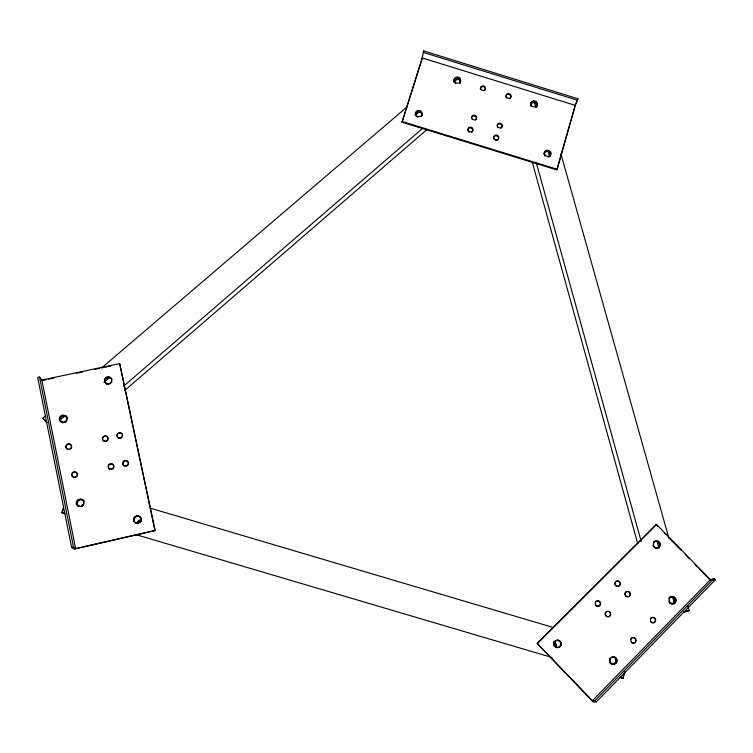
<?xml version="1.0" encoding="UTF-8"?>
<svg xmlns="http://www.w3.org/2000/svg" width="753" height="753" viewBox="0 0 753 753"><rect width="100%" height="100%" fill="white"/><g stroke="black" fill="none" stroke-linecap="round" stroke-linejoin="round"><path stroke-width="1.13" d="M402.027 122.212L422.245 57.934L423.685 50.922L577.975 98.784L575.301 105.392L557.126 169.256L556.825 169.914L402.027 122.212L422.565 57.266M623.202 676.533L624.021 673.229M619.728 677.484L623.108 678.481L624.792 671.704M556.825 169.914L575.396 104.648M423.685 50.922L423.214 52.39L577.551 100.262M65.031 513.687L61.652 512.689L63.544 507.334M62.668 510.976L63.44 508.812M575.829 103.669L577.975 98.784M537.228 643.457L592.395 700.714L710.465 579.697L714.079 578.455L715.35 579.754L596.32 701.9L593.308 702.078L537.228 643.457L656.494 524.436L710.465 579.697M592.395 700.714L595.03 700.554L714.079 578.455M537.52 643.363L656.494 524.436M123.671 386.148L422.555 128.415M124.452 390.741L426.895 129.601M60.193 419.967L65.549 415.374M103.905 382.458L109.251 377.865M415.223 115.303L419.685 111.482M454.473 81.625L458.04 78.566L460.365 80.9M46.79 422.593L42.827 418.216L45.509 415.92M101.796 367.803L407.373 106.615M713.279 580.459L715.35 579.754M686.83 611.201L683.649 612.067L689.211 610.579L687.941 606.061M683.526 612.038L689.211 610.579M71.591 547.384L73.465 546.951L75.611 548.542L155.109 530.526L74.058 549.191L71.591 547.384L37.65 377.375L39.495 376.989L41.895 380.067L75.611 548.542M41.895 380.067L119.671 363.586L155.109 530.526M41.547 380.651L46.084 379.681M48.361 379.201L54.037 377.997M76.75 373.187L82.425 371.982M94.916 369.337L99.462 368.368M101.73 367.888L110.823 365.958M531.016 102.897L534.451 102.239L535.712 106.766M61.652 512.689L63.723 512.953M134.938 534.329L552.081 657.51M150.346 508.19L553.54 627.578M402.149 121.487L557.126 169.256M422.245 57.934L575.301 105.392M620.331 677.154L623.108 678.481M656.061 524.681L657.68 526.338M664.165 532.983L665.793 534.649M668.222 537.134L681.201 550.424M685.258 554.585L689.315 558.735M694.991 564.552L697.429 567.037M699.048 568.703L710.399 580.328M595.03 700.554L596.32 701.9M42.827 418.216L46.931 422.631M560.872 153.744L668.88 538.207M548.043 150.901L549.624 156.568M657.058 541.379L658.96 548.165M672.551 596.837L674.443 603.624M536.437 163.25L641.236 541.52M532.164 161.839L637.772 543.788M119.671 363.586L154.911 530.281M39.495 376.989L73.465 546.951M78.99 506.298A3.784 3.596 -25.3 0 1 78.284 500.914A3.784 3.596 -25.3 0 1 83.912 500.726M141.253 521.001A3.756 3.605 -25.9 0 1 140.83 521.867M138.458 523.495A3.756 3.605 -25.9 0 1 134.147 521.104A3.756 3.605 -25.9 0 1 136.349 516.624A3.756 3.605 -25.9 0 1 141.056 518.233M612.396 656.663A3.69 3.539 67.3 0 1 615.728 661.802A3.69 3.539 67.3 0 1 609.939 662.866M554.66 641.349A3.68 3.558 68.1 0 1 560.646 643.128A3.68 3.558 68.1 0 1 556.269 647.514M554.095 645.763A3.68 3.558 68.1 0 1 553.737 644.869M553.737 642.968A3.68 3.558 68.1 0 1 554.095 642.093M81.644 506.054A3.718 3.53 -25.6 0 1 83.508 503.936M137.074 523.42A3.69 3.539 -26.2 0 1 140.962 519.956M609.459 658.866A3.624 3.473 67.7 0 1 610.401 662.367M553.643 641.867A3.614 3.501 68.5 0 1 555.789 647.185M82.444 506.138A3.784 3.605 -25.3 0 1 81.512 506.477M79.573 506.411A3.784 3.605 -25.3 0 1 77.437 501.442A3.784 3.605 -25.3 0 1 82.896 499.841M83.63 500.444A3.784 3.605 -25.3 0 1 84.167 501.216M82.359 505.479A3.709 3.53 -25.6 0 1 82.99 504.755M137.291 523.664A3.68 3.539 -26.3 0 1 141.169 520.21M609.638 659.703A3.624 3.473 67.7 0 1 610.015 662.433M554.18 642.337A3.614 3.492 68.6 0 1 555.827 646.413M141.225 519.805A3.765 3.614 -25.9 0 1 139.164 522.902M138.241 523.241A3.765 3.614 -25.9 0 1 136.312 523.184M135.436 522.798A3.765 3.614 -25.9 0 1 135.418 516.746A3.765 3.614 -25.9 0 1 141.159 518.864M614.57 657.115A3.699 3.539 67.3 0 1 615.672 662.546A3.699 3.539 67.3 0 1 610.335 662.8M609.761 662.028A3.699 3.539 67.3 0 1 609.393 661.134M612.791 656.578A3.699 3.539 67.3 0 1 613.714 656.729M122.212 437.069A2.786 2.654 -17.9 0 1 117.534 437.107A2.786 2.654 -17.9 0 1 119.595 433.022A2.786 2.654 -17.9 0 1 122.532 436.439M128.358 464.243A2.796 2.673 -20.2 0 1 128.038 464.883M127.568 465.42A2.796 2.673 -20.2 0 1 126.965 465.825M126.278 466.079A2.796 2.673 -20.2 0 1 124.838 466.032M124.189 465.74A2.796 2.673 -20.2 0 1 124.179 461.278A2.796 2.673 -20.2 0 1 128.452 462.85M108.018 439.63A2.796 2.654 -18.7 0 1 107.698 440.26M106.615 441.202A2.796 2.654 -18.7 0 1 102.803 439.884A2.796 2.654 -18.7 0 1 104.62 436.307A2.796 2.654 -18.7 0 1 108.112 438.246M112.395 469.072A2.805 2.673 -21.1 0 1 108.376 466.841A2.805 2.673 -21.1 0 1 112.291 464.206A2.805 2.673 -21.1 0 1 113.006 468.667M67.346 449.127A2.814 2.664 -20.7 0 1 66.471 445.635A2.814 2.664 -20.7 0 1 70.057 444.364A2.814 2.664 -20.7 0 1 71.554 447.64M71.224 448.27A2.814 2.664 -20.7 0 1 70.133 449.221M77.06 476.235A2.824 2.683 -22.9 0 1 72.326 476.282A2.824 2.683 -22.9 0 1 74.443 472.131A2.824 2.683 -22.9 0 1 77.38 475.595M111.877 381.733A3.68 3.483 -14 0 1 111.453 382.562M110.813 383.258A3.68 3.483 -14 0 1 110.023 383.785M109.11 384.105A3.68 3.483 -14 0 1 104.874 381.762A3.68 3.483 -14 0 1 107.067 377.469A3.68 3.483 -14 0 1 111.689 379.07M63.996 422.537A3.737 3.53 -18.7 0 1 59.591 418.95A3.737 3.53 -18.7 0 1 64.513 415.684A3.737 3.53 -18.7 0 1 66.377 420.965M65.727 421.68A3.737 3.53 -18.7 0 1 64.918 422.217M84.007 503.164A3.784 3.605 -25.3 0 1 81.908 506.261M79.037 506.534A3.784 3.605 -25.3 0 1 77.804 500.406A3.784 3.605 -25.3 0 1 83.95 502.223M62.923 422.734A3.737 3.52 -18.7 0 1 61.068 417.463A3.737 3.52 -18.7 0 1 66.942 416.936M107.472 384.463A3.68 3.483 -14 0 1 106.615 384.077M105.891 383.493A3.68 3.483 -14 0 1 106.615 378.27A3.68 3.483 -14 0 1 111.933 379.503M453.654 81.832A3.341 3.068 17.6 0 1 457.447 78.999A3.341 3.068 17.6 0 1 460.168 83.018M415.232 114.795A3.379 3.116 15.6 0 1 419.092 111.915A3.379 3.116 15.6 0 1 421.812 115.981M416.296 116.348A3.379 3.116 15.6 0 1 416.39 111.915A3.379 3.116 15.6 0 1 421.143 112.188A3.379 3.116 15.6 0 1 421.049 116.621M417.783 117.242A3.379 3.116 15.6 0 1 416.983 116.884M66.895 420.852A3.737 3.53 -18.7 0 1 65.445 422.094M64.523 422.424A3.737 3.53 -18.7 0 1 60.353 420.343A3.737 3.53 -18.7 0 1 61.915 415.985A3.737 3.53 -18.7 0 1 66.631 416.55M67.168 417.303A3.737 3.53 -18.7 0 1 67.469 418.169M453.927 81.879A3.351 3.068 17.6 0 1 457.626 78.237A3.351 3.068 17.6 0 1 460.008 82.99M493.629 137.375A2.523 2.334 20.5 0 1 497.309 136.152A2.523 2.334 20.5 0 1 497.799 139.889M497.281 140.227A2.523 2.334 20.5 0 1 496.669 140.434M496.02 140.482A2.523 2.334 20.5 0 1 495.38 140.359M493.864 139.183A2.523 2.334 20.5 0 1 493.62 138.599M467.886 129.431A2.523 2.334 18.9 0 1 471.849 128.405A2.523 2.334 18.9 0 1 471.529 132.293M469.025 132.151A2.523 2.334 18.9 0 1 468.507 131.747M468.112 131.238A2.523 2.334 18.9 0 1 467.877 130.655M501.338 127.972A2.523 2.325 20.5 0 1 500.82 128.311M497.808 127.775A2.523 2.325 20.5 0 1 497.413 127.266M497.093 126.071A2.523 2.325 20.5 0 1 500.246 123.991A2.523 2.325 20.5 0 1 501.743 127.511M471.482 118.748A2.523 2.325 18.9 0 1 474.578 116.056A2.523 2.325 18.9 0 1 475.661 120.038M506.618 98.21A2.504 2.297 20.6 0 1 506.637 94.934A2.504 2.297 20.6 0 1 510.139 95.142A2.504 2.297 20.6 0 1 510.12 98.417M480.395 89.362A2.504 2.297 19.1 0 1 483.473 86.699A2.504 2.297 19.1 0 1 484.546 90.642M544.212 154.61A3.36 3.106 23.8 0 1 548.278 150.986A3.36 3.106 23.8 0 1 549.765 156.323M549.078 156.784A3.36 3.106 23.8 0 1 548.278 157.057M545.068 156.069A3.36 3.106 23.8 0 1 544.541 155.391M531.533 106.625A3.332 3.059 22.1 0 1 531.759 102.079A3.332 3.059 22.1 0 1 536.578 102.954A3.332 3.059 22.1 0 1 535.524 107.35M454.059 81.456A3.351 3.068 17.6 0 1 458.182 77.917A3.351 3.068 17.6 0 1 459.603 83.178M455.584 83.423A3.351 3.068 17.6 0 1 454.897 82.896M672.231 596.715A3.633 3.454 59.7 0 1 671.46 603.737M670.556 603.595A3.633 3.454 59.7 0 1 669.709 603.219M669.586 597.007A3.633 3.454 59.7 0 1 670.424 596.668M653.463 542.254A3.586 3.417 54.3 0 1 659.148 543.562A3.586 3.417 54.3 0 1 656.014 548.344M530.63 104.008A3.332 3.059 22.1 0 1 535.138 103.142A3.332 3.059 22.1 0 1 536.334 107.434M543.93 153.659A3.351 3.106 23.8 0 1 548.4 151.814A3.351 3.106 23.8 0 1 550.001 156.37M673.549 596.941A3.633 3.454 59.7 0 1 674.377 602.607A3.633 3.454 59.7 0 1 668.862 601.722M668.796 598.136A3.633 3.454 59.7 0 1 669.332 597.402M670.885 596.517A3.633 3.454 59.7 0 1 672.693 596.564M653.359 542.744A3.586 3.417 54.3 0 1 659.383 542.913A3.586 3.417 54.3 0 1 656.456 548.128M655.552 547.986A3.586 3.417 54.3 0 1 653.981 547.026M653.416 546.273A3.586 3.417 54.3 0 1 653.049 545.417M530.564 105.608A3.332 3.059 22.1 0 1 534.611 102.05A3.332 3.059 22.1 0 1 536.08 107.321M595.294 602.231A2.73 2.635 61.3 0 1 599.294 601.609A2.73 2.635 61.3 0 1 599.322 605.76A2.73 2.635 61.3 0 1 595.312 604.941M614.825 583.02A2.72 2.607 58.6 0 1 617.808 581.147A2.72 2.607 58.6 0 1 620.011 584.083A2.72 2.607 58.6 0 1 617.404 586.474M616.086 586.079A2.72 2.607 58.6 0 1 614.834 584.413M605.421 615.417A2.739 2.635 62.3 0 1 607.455 611.398A2.739 2.635 62.3 0 1 610.212 615.097A2.739 2.635 62.3 0 1 605.845 615.992M625.564 592.235A2.73 2.607 59.7 0 1 629.724 592.903A2.73 2.607 59.7 0 1 628.171 596.809M626.807 596.771A2.73 2.607 59.7 0 1 626.167 596.489M625.611 596.047A2.73 2.607 59.7 0 1 625.15 592.78M630.722 638.949A2.758 2.635 64.5 0 1 634.139 637.913A2.758 2.635 64.5 0 1 635.551 641.358A2.758 2.635 64.5 0 1 632.388 642.996M631.748 642.704A2.758 2.635 64.5 0 1 631.193 642.262M650.3 618.75A2.739 2.617 62 0 1 653.679 617.733A2.739 2.617 62 0 1 655.101 621.15A2.739 2.617 62 0 1 651.966 622.769M651.326 622.486A2.739 2.617 62 0 1 650.771 622.034M611.38 657.416A3.699 3.539 67.3 0 1 616.735 660.39A3.699 3.539 67.3 0 1 612.001 664.061A3.699 3.539 67.3 0 1 610.645 657.981M669.153 598.503A3.633 3.454 59.7 0 1 673.634 597.167A3.633 3.454 59.7 0 1 675.535 601.685A3.633 3.454 59.7 0 1 671.384 603.821M670.528 603.445A3.633 3.454 59.7 0 1 669.219 602.099M554.057 642.874A3.68 3.567 68.1 0 0 558.453 647.458A3.68 3.567 68.1 0 0 560.044 641.358A3.68 3.567 68.1 0 0 554.057 642.874M118.776 437.841A2.786 2.654 -17.8 0 0 122.381 434.697A2.786 2.654 -17.8 0 0 117.835 433.342A2.786 2.654 -17.8 0 0 118.776 437.841M124.603 465.702A2.796 2.673 -20.2 0 0 128.217 462.521A2.796 2.673 -20.2 0 0 123.652 461.165A2.796 2.673 -20.2 0 0 124.603 465.702M104.234 441.042A2.796 2.654 -18.7 0 0 107.858 437.888A2.796 2.654 -18.7 0 0 103.302 436.533A2.796 2.654 -18.7 0 0 104.234 441.042M110.013 468.95A2.805 2.673 -21 0 0 113.647 465.759A2.805 2.673 -21 0 0 109.072 464.403A2.805 2.673 -21 0 0 110.013 468.95M67.685 449.07A2.814 2.664 -20.7 0 0 71.356 445.898A2.814 2.664 -20.7 0 0 66.772 444.534A2.814 2.664 -20.7 0 0 67.685 449.07M73.512 477.082A2.833 2.683 -22.9 0 0 77.192 473.872A2.833 2.683 -22.9 0 0 72.589 472.517A2.833 2.683 -22.9 0 0 73.512 477.082M106.964 383.606A3.69 3.492 -14 0 0 111.745 379.493A3.69 3.492 -14 0 0 105.721 377.686A3.69 3.492 -14 0 0 106.964 383.606M136.095 522.93A3.765 3.614 -25.8 0 0 140.943 518.601A3.765 3.614 -25.8 0 0 134.806 516.793A3.765 3.614 -25.8 0 0 136.095 522.93M61.765 422.085A3.746 3.53 -18.7 0 0 66.641 417.896A3.746 3.53 -18.7 0 0 60.551 416.089A3.746 3.53 -18.7 0 0 61.765 422.085M78.745 506.261A3.793 3.605 -25.3 0 0 83.658 501.94A3.793 3.605 -25.3 0 0 77.503 500.124A3.793 3.605 -25.3 0 0 78.745 506.261M494.09 138.486A2.532 2.334 20.5 0 0 498.43 138.721A2.532 2.334 20.5 0 0 496.283 135.069A2.532 2.334 20.5 0 0 494.09 138.486M468.31 130.533A2.532 2.334 18.9 0 0 472.658 130.777A2.532 2.334 18.9 0 0 470.531 127.125A2.532 2.334 18.9 0 0 468.31 130.533M497.648 126.56A2.523 2.325 20.5 0 0 501.969 126.805A2.523 2.325 20.5 0 0 499.832 123.163A2.523 2.325 20.5 0 0 497.648 126.56M471.924 118.616A2.523 2.325 18.9 0 0 476.263 118.861A2.523 2.325 18.9 0 0 474.136 115.218A2.523 2.325 18.9 0 0 471.924 118.616M506.458 96.968A2.504 2.297 20.6 0 0 510.76 97.222A2.504 2.297 20.6 0 0 508.633 93.617A2.504 2.297 20.6 0 0 506.458 96.968M480.847 89.183A2.513 2.306 19.1 0 0 485.158 89.438A2.513 2.306 19.1 0 0 483.04 85.833A2.513 2.306 19.1 0 0 480.847 89.183M544.824 154.713A3.36 3.106 23.8 0 0 550.584 155.024A3.36 3.106 23.8 0 0 547.704 150.148A3.36 3.106 23.8 0 0 544.824 154.713M416.428 115.623A3.379 3.125 15.6 0 0 422.085 114.541A3.379 3.125 15.6 0 0 418.047 110.465A3.379 3.125 15.6 0 0 416.428 115.623M531.279 105.232A3.341 3.068 22.1 0 0 537.002 105.561A3.341 3.068 22.1 0 0 534.15 100.742A3.341 3.068 22.1 0 0 531.279 105.232M454.558 81.465A3.351 3.068 17.6 0 0 460.318 81.804A3.351 3.068 17.6 0 0 457.504 77.004A3.351 3.068 17.6 0 0 454.558 81.465M595.407 602.729A2.739 2.635 61.3 0 0 598.682 606.127A2.739 2.635 61.3 0 0 599.84 601.619A2.739 2.635 61.3 0 0 595.407 602.729M615.135 583.547A2.72 2.617 58.6 0 0 619.126 585.975A2.72 2.617 58.6 0 0 619.07 581.316A2.72 2.617 58.6 0 0 615.135 583.547M605.516 613.215A2.739 2.635 62.3 0 0 608.81 616.622A2.739 2.635 62.3 0 0 609.958 612.095A2.739 2.635 62.3 0 0 605.516 613.215M625.216 593.966A2.73 2.617 59.6 0 0 629.216 596.395A2.73 2.617 59.6 0 0 629.15 591.726A2.73 2.617 59.6 0 0 625.216 593.966M630.882 639.504A2.758 2.635 64.5 0 0 634.186 642.921A2.758 2.635 64.5 0 0 635.316 638.375A2.758 2.635 64.5 0 0 630.882 639.504M650.479 619.277A2.748 2.617 62 0 0 653.773 622.675A2.748 2.617 62 0 0 654.884 618.157A2.748 2.617 62 0 0 650.479 619.277M554.377 642.78A3.69 3.567 68 0 0 558.773 647.373A3.69 3.567 68 0 0 560.373 641.264A3.69 3.567 68 0 0 554.377 642.78M653.359 544.278A3.596 3.426 54.3 0 0 658.64 547.487A3.596 3.426 54.3 0 0 658.527 541.36A3.596 3.426 54.3 0 0 653.359 544.278M610.128 659.543A3.699 3.549 67.3 0 0 614.552 664.127A3.699 3.549 67.3 0 0 616.086 658.009A3.699 3.549 67.3 0 0 610.128 659.543M669.182 600.141A3.643 3.464 59.7 0 0 674.5 603.379A3.643 3.464 59.7 0 0 674.377 597.157A3.643 3.464 59.7 0 0 669.182 600.141"/></g></svg>
